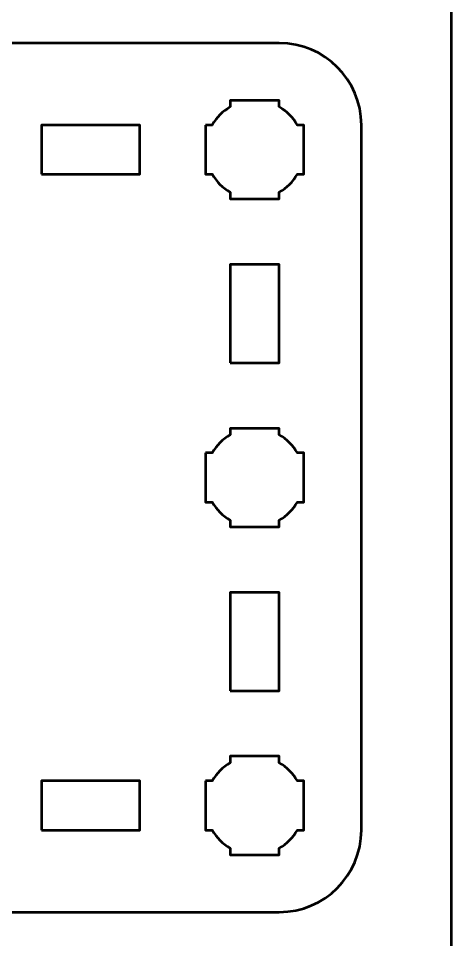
# Model space of a CAD drawing. Header units: centimetres. Extents: x -21 to 0, y -29.7 to 0.
# Drawn here: x -2.64 to 0, y -11.57 to -5.95 of the extents above; entities that cross this region are included whole.
import ezdxf

# ---------------------------------------------------------------- set-up
doc = ezdxf.new("R2010")
doc.units = ezdxf.units.CM
doc.header["$MEASUREMENT"] = 0
doc.layers.add('Layer 1', color=7, linetype='Continuous')

msp = doc.modelspace()

# ---------------------------------------------------------------- linework, layer by layer
at = {"layer": 'Layer 1', "lineweight": 53}
for points in [[(-2.5, -6.9), (-1.9, -6.9), (-1.9, -6.6), (-2.5, -6.6), (-2.5, -6.9)], [(-1.35, -8.05), (-1.05, -8.05), (-1.05, -7.45), (-1.35, -7.45), (-1.35, -8.05)], [(-1.35, -10.05), (-1.05, -10.05), (-1.05, -9.45), (-1.35, -9.45), (-1.35, -10.05)], [(-2.5, -10.9), (-1.9, -10.9), (-1.9, -10.6), (-2.5, -10.6), (-2.5, -10.9)]]:
    msp.add_lwpolyline(points, close=True, dxfattribs=at)
at = {"layer": 'Layer 1', "color": 1, "lineweight": 53}
msp.add_open_spline([(-21.00003, -29.19995), (-21.00003, -29.19995), (-21.00003, -5.29992), (-21.00003, -5.29992), (-21.00003, -5.29992), (-21.00003, -5.21709), (-20.93286, -5.14992), (-20.85003, -5.14992), (-20.85003, -5.14992), (-20.7672, -5.14992), (-20.70003, -5.08275), (-20.70003, -4.99992), (-20.70003, -4.99992), (-20.70003, -4.91709), (-20.7672, -4.84992), (-20.85003, -4.84992), (-20.85003, -4.84992), (-20.93286, -4.84992), (-21.00003, -4.78275), (-21.00003, -4.69992), (-21.00003, -4.69992), (-21.00003, -4.61709), (-20.93286, -4.54992), (-20.85003, -4.54992), (-20.85003, -4.54992), (-20.7672, -4.54992), (-20.70003, -4.48275), (-20.70003, -4.39992), (-20.70003, -4.39992), (-20.70003, -4.31709), (-20.7672, -4.24992), (-20.85003, -4.24992), (-20.85003, -4.24992), (-20.93286, -4.24992), (-21.00003, -4.18275), (-21.00003, -4.09992), (-21.00003, -4.09992), (-21.00003, -4.01709), (-20.93286, -3.94992), (-20.85003, -3.94992), (-20.85003, -3.94992), (-20.7672, -3.94992), (-20.70003, -3.88275), (-20.70003, -3.79992), (-20.70003, -3.79992), (-20.70003, -3.71709), (-20.7672, -3.64992), (-20.85003, -3.64992), (-20.85003, -3.64992), (-20.93286, -3.64992), (-21.00003, -3.58275), (-21.00003, -3.49992), (-21.00003, -3.49992), (-21.00003, -3.41709), (-20.93286, -3.34992), (-20.85003, -3.34992), (-20.85003, -3.34992), (-20.7672, -3.34992), (-20.70003, -3.28275), (-20.70003, -3.19992), (-20.70003, -3.19992), (-20.70003, -3.11709), (-20.7672, -3.04992), (-20.85003, -3.04992), (-20.85003, -3.04992), (-20.93286, -3.04992), (-21.00003, -2.98275), (-21.00003, -2.89992), (-21.00003, -2.89992), (-21.00003, -2.81709), (-20.93286, -2.74992), (-20.85003, -2.74992), (-20.85003, -2.74992), (-20.7672, -2.74992), (-20.70003, -2.68275), (-20.70003, -2.59992), (-20.70003, -2.59992), (-20.70003, -2.51709), (-20.7672, -2.44992), (-20.85003, -2.44992), (-20.85003, -2.44992), (-20.93286, -2.44992), (-21.00003, -2.38275), (-21.00003, -2.29992), (-21.00003, -2.29992), (-21.00003, -2.21709), (-20.93286, -2.14992), (-20.85003, -2.14992), (-20.85003, -2.14992), (-20.7672, -2.14992), (-20.70003, -2.08275), (-20.70003, -1.99992), (-20.70003, -1.99992), (-20.70003, -1.91709), (-20.7672, -1.84992), (-20.85003, -1.84992), (-20.85003, -1.84992), (-20.93286, -1.84992), (-21.00003, -1.78275), (-21.00003, -1.69992), (-21.00003, -1.69992), (-21.00003, -1.61709), (-20.93286, -1.54992), (-20.85003, -1.54992), (-20.85003, -1.54992), (-20.7672, -1.54992), (-20.70003, -1.48275), (-20.70003, -1.39992), (-20.70003, -1.39992), (-20.70003, -1.31709), (-20.7672, -1.24992), (-20.85003, -1.24992), (-20.85003, -1.24992), (-20.93286, -1.24992), (-21.00003, -1.18275), (-21.00003, -1.09992), (-21.00003, -1.09992), (-21.00003, -1.09992), (-21.00003, -0.49992), (-21.00003, -0.49992), (-21.00003, -0.49992), (-21.00003, -0.22295), (-20.77694, 0.00004), (-20.49994, 0.00004), (-20.49994, 0.00004), (-20.49994, 0.00004), (-0.50008, 0.00004), (-0.50008, 0.00004), (-0.50008, 0.00004), (-0.22294, 0.00004), (0.00002, -0.22295), (0.00002, -0.49992), (0.00002, -0.49992), (0.00002, -0.49992), (0.00002, -29.19995), (0.00002, -29.19995), (0.00002, -29.19995), (0.00002, -29.47695), (-0.22294, -29.70004), (-0.50008, -29.70004), (-0.50008, -29.70004), (-0.50008, -29.70004), (-20.49994, -29.70004), (-20.49994, -29.70004), (-20.49994, -29.70004), (-20.77694, -29.70004), (-21.00003, -29.47695), (-21.00003, -29.19995)], degree=3, knots=[0, 0, 0, 0, 0.027027, 0.027027, 0.027027, 0.027027, 0.0540541, 0.0540541, 0.0540541, 0.0540541, 0.0810811, 0.0810811, 0.0810811, 0.0810811, 0.1081081, 0.1081081, 0.1081081, 0.1081081, 0.1351351, 0.1351351, 0.1351351, 0.1351351, 0.1621622, 0.1621622, 0.1621622, 0.1621622, 0.1891892, 0.1891892, 0.1891892, 0.1891892, 0.2162162, 0.2162162, 0.2162162, 0.2162162, 0.2432432, 0.2432432, 0.2432432, 0.2432432, 0.2702703, 0.2702703, 0.2702703, 0.2702703, 0.2972973, 0.2972973, 0.2972973, 0.2972973, 0.3243243, 0.3243243, 0.3243243, 0.3243243, 0.3513514, 0.3513514, 0.3513514, 0.3513514, 0.3783784, 0.3783784, 0.3783784, 0.3783784, 0.4054054, 0.4054054, 0.4054054, 0.4054054, 0.4324324, 0.4324324, 0.4324324, 0.4324324, 0.4594595, 0.4594595, 0.4594595, 0.4594595, 0.4864865, 0.4864865, 0.4864865, 0.4864865, 0.5135135, 0.5135135, 0.5135135, 0.5135135, 0.5405405, 0.5405405, 0.5405405, 0.5405405, 0.5675676, 0.5675676, 0.5675676, 0.5675676, 0.5945946, 0.5945946, 0.5945946, 0.5945946, 0.6216216, 0.6216216, 0.6216216, 0.6216216, 0.6486486, 0.6486486, 0.6486486, 0.6486486, 0.6756757, 0.6756757, 0.6756757, 0.6756757, 0.7027027, 0.7027027, 0.7027027, 0.7027027, 0.7297297, 0.7297297, 0.7297297, 0.7297297, 0.7567568, 0.7567568, 0.7567568, 0.7567568, 0.7837838, 0.7837838, 0.7837838, 0.7837838, 0.8108108, 0.8108108, 0.8108108, 0.8108108, 0.8378378, 0.8378378, 0.8378378, 0.8378378, 0.8648649, 0.8648649, 0.8648649, 0.8648649, 0.8918919, 0.8918919, 0.8918919, 0.8918919, 0.9189189, 0.9189189, 0.9189189, 0.9189189, 0.9459459, 0.9459459, 0.9459459, 0.9459459, 0.972973, 0.972973, 0.972973, 0.972973, 1, 1, 1, 1], dxfattribs=at)
at = {"layer": 'Layer 1', "color": 3, "lineweight": 53}
msp.add_open_spline([(-5.85, -10.9), (-5.85, -10.9), (-5.85, -6.6), (-5.85, -6.6), (-5.85, -6.6), (-5.85, -6.32391), (-5.62609, -6.1), (-5.35, -6.1), (-5.35, -6.1), (-5.35, -6.1), (-1.05, -6.1), (-1.05, -6.1), (-1.05, -6.1), (-0.77391, -6.1), (-0.55, -6.32391), (-0.55, -6.6), (-0.55, -6.6), (-0.55, -6.6), (-0.55, -10.9), (-0.55, -10.9), (-0.55, -10.9), (-0.55, -11.17609), (-0.77391, -11.4), (-1.05, -11.4), (-1.05, -11.4), (-1.05, -11.4), (-5.35, -11.4), (-5.35, -11.4), (-5.35, -11.4), (-5.62609, -11.4), (-5.85, -11.17609), (-5.85, -10.9)], degree=3, knots=[0, 0, 0, 0, 0.125, 0.125, 0.125, 0.125, 0.25, 0.25, 0.25, 0.25, 0.375, 0.375, 0.375, 0.375, 0.5, 0.5, 0.5, 0.5, 0.625, 0.625, 0.625, 0.625, 0.75, 0.75, 0.75, 0.75, 0.875, 0.875, 0.875, 0.875, 1, 1, 1, 1], dxfattribs=at)
at = {"layer": 'Layer 1', "lineweight": 53}
for points in [[(-1.5, -6.6), (-1.5, -6.6), (-1.45985, -6.6), (-1.45985, -6.6), (-1.45985, -6.6), (-1.4335, -6.55447), (-1.39553, -6.5165), (-1.35, -6.49015), (-1.35, -6.49015), (-1.35, -6.49015), (-1.35, -6.45), (-1.35, -6.45), (-1.35, -6.45), (-1.35, -6.45), (-1.2, -6.45), (-1.2, -6.45), (-1.2, -6.45), (-1.2, -6.45), (-1.05, -6.45), (-1.05, -6.45), (-1.05, -6.45), (-1.05, -6.45), (-1.05, -6.49015), (-1.05, -6.49015), (-1.05, -6.49015), (-1.00447, -6.5165), (-0.9665, -6.55447), (-0.94015, -6.6), (-0.94015, -6.6), (-0.94015, -6.6), (-0.9, -6.6), (-0.9, -6.6), (-0.9, -6.6), (-0.9, -6.6), (-0.9, -6.75), (-0.9, -6.75), (-0.9, -6.75), (-0.9, -6.75), (-0.9, -6.9), (-0.9, -6.9), (-0.9, -6.9), (-0.9, -6.9), (-0.94015, -6.9), (-0.94015, -6.9), (-0.94015, -6.9), (-0.9665, -6.94553), (-1.00447, -6.9835), (-1.05, -7.00985), (-1.05, -7.00985), (-1.05, -7.00985), (-1.05, -7.05), (-1.05, -7.05), (-1.05, -7.05), (-1.05, -7.05), (-1.2, -7.05), (-1.2, -7.05), (-1.2, -7.05), (-1.2, -7.05), (-1.35, -7.05), (-1.35, -7.05), (-1.35, -7.05), (-1.35, -7.05), (-1.35, -7.00985), (-1.35, -7.00985), (-1.35, -7.00985), (-1.39553, -6.9835), (-1.4335, -6.94553), (-1.45985, -6.9), (-1.45985, -6.9), (-1.45985, -6.9), (-1.5, -6.9), (-1.5, -6.9), (-1.5, -6.9), (-1.5, -6.9), (-1.5, -6.75), (-1.5, -6.75), (-1.5, -6.75), (-1.5, -6.75), (-1.5, -6.6), (-1.5, -6.6)], [(-1.5, -8.6), (-1.5, -8.6), (-1.45985, -8.6), (-1.45985, -8.6), (-1.45985, -8.6), (-1.4335, -8.55447), (-1.39553, -8.5165), (-1.35, -8.49015), (-1.35, -8.49015), (-1.35, -8.49015), (-1.35, -8.45), (-1.35, -8.45), (-1.35, -8.45), (-1.35, -8.45), (-1.2, -8.45), (-1.2, -8.45), (-1.2, -8.45), (-1.2, -8.45), (-1.05, -8.45), (-1.05, -8.45), (-1.05, -8.45), (-1.05, -8.45), (-1.05, -8.49015), (-1.05, -8.49015), (-1.05, -8.49015), (-1.00447, -8.5165), (-0.9665, -8.55447), (-0.94015, -8.6), (-0.94015, -8.6), (-0.94015, -8.6), (-0.9, -8.6), (-0.9, -8.6), (-0.9, -8.6), (-0.9, -8.6), (-0.9, -8.75), (-0.9, -8.75), (-0.9, -8.75), (-0.9, -8.75), (-0.9, -8.9), (-0.9, -8.9), (-0.9, -8.9), (-0.9, -8.9), (-0.94015, -8.9), (-0.94015, -8.9), (-0.94015, -8.9), (-0.9665, -8.94553), (-1.00447, -8.9835), (-1.05, -9.00985), (-1.05, -9.00985), (-1.05, -9.00985), (-1.05, -9.05), (-1.05, -9.05), (-1.05, -9.05), (-1.05, -9.05), (-1.2, -9.05), (-1.2, -9.05), (-1.2, -9.05), (-1.2, -9.05), (-1.35, -9.05), (-1.35, -9.05), (-1.35, -9.05), (-1.35, -9.05), (-1.35, -9.00985), (-1.35, -9.00985), (-1.35, -9.00985), (-1.39553, -8.9835), (-1.4335, -8.94553), (-1.45985, -8.9), (-1.45985, -8.9), (-1.45985, -8.9), (-1.5, -8.9), (-1.5, -8.9), (-1.5, -8.9), (-1.5, -8.9), (-1.5, -8.75), (-1.5, -8.75), (-1.5, -8.75), (-1.5, -8.75), (-1.5, -8.6), (-1.5, -8.6)], [(-1.5, -10.6), (-1.5, -10.6), (-1.45985, -10.6), (-1.45985, -10.6), (-1.45985, -10.6), (-1.4335, -10.55447), (-1.39553, -10.5165), (-1.35, -10.49015), (-1.35, -10.49015), (-1.35, -10.49015), (-1.35, -10.45), (-1.35, -10.45), (-1.35, -10.45), (-1.35, -10.45), (-1.2, -10.45), (-1.2, -10.45), (-1.2, -10.45), (-1.2, -10.45), (-1.05, -10.45), (-1.05, -10.45), (-1.05, -10.45), (-1.05, -10.45), (-1.05, -10.49015), (-1.05, -10.49015), (-1.05, -10.49015), (-1.00447, -10.5165), (-0.9665, -10.55447), (-0.94015, -10.6), (-0.94015, -10.6), (-0.94015, -10.6), (-0.9, -10.6), (-0.9, -10.6), (-0.9, -10.6), (-0.9, -10.6), (-0.9, -10.75), (-0.9, -10.75), (-0.9, -10.75), (-0.9, -10.75), (-0.9, -10.9), (-0.9, -10.9), (-0.9, -10.9), (-0.9, -10.9), (-0.94015, -10.9), (-0.94015, -10.9), (-0.94015, -10.9), (-0.9665, -10.94553), (-1.00447, -10.9835), (-1.05, -11.00985), (-1.05, -11.00985), (-1.05, -11.00985), (-1.05, -11.05), (-1.05, -11.05), (-1.05, -11.05), (-1.05, -11.05), (-1.2, -11.05), (-1.2, -11.05), (-1.2, -11.05), (-1.2, -11.05), (-1.35, -11.05), (-1.35, -11.05), (-1.35, -11.05), (-1.35, -11.05), (-1.35, -11.00985), (-1.35, -11.00985), (-1.35, -11.00985), (-1.39553, -10.9835), (-1.4335, -10.94553), (-1.45985, -10.9), (-1.45985, -10.9), (-1.45985, -10.9), (-1.5, -10.9), (-1.5, -10.9), (-1.5, -10.9), (-1.5, -10.9), (-1.5, -10.75), (-1.5, -10.75), (-1.5, -10.75), (-1.5, -10.75), (-1.5, -10.6), (-1.5, -10.6)]]:
    msp.add_open_spline(points, degree=3, knots=[0, 0, 0, 0, 0.05, 0.05, 0.05, 0.05, 0.1, 0.1, 0.1, 0.1, 0.15, 0.15, 0.15, 0.15, 0.2, 0.2, 0.2, 0.2, 0.25, 0.25, 0.25, 0.25, 0.3, 0.3, 0.3, 0.3, 0.35, 0.35, 0.35, 0.35, 0.4, 0.4, 0.4, 0.4, 0.45, 0.45, 0.45, 0.45, 0.5, 0.5, 0.5, 0.5, 0.55, 0.55, 0.55, 0.55, 0.6, 0.6, 0.6, 0.6, 0.65, 0.65, 0.65, 0.65, 0.7, 0.7, 0.7, 0.7, 0.75, 0.75, 0.75, 0.75, 0.8, 0.8, 0.8, 0.8, 0.85, 0.85, 0.85, 0.85, 0.9, 0.9, 0.9, 0.9, 0.95, 0.95, 0.95, 0.95, 1, 1, 1, 1], dxfattribs=at)

doc.saveas('drawing.dxf')
